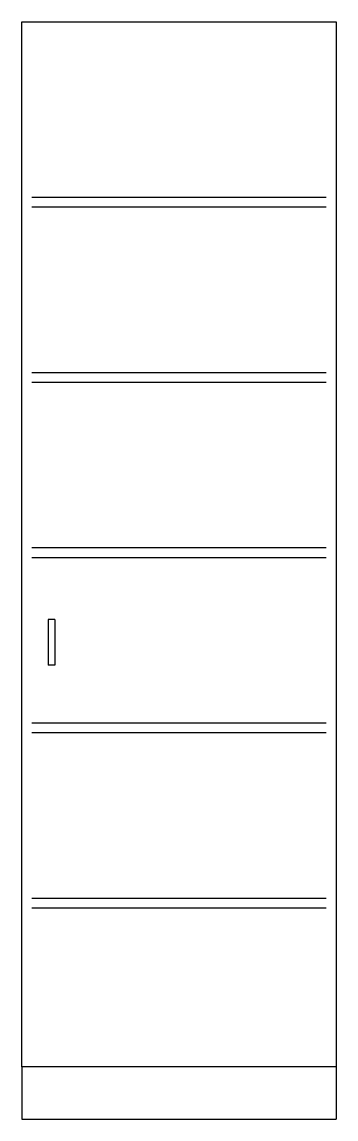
# Model space of a CAD drawing. Extents: x 0 to 24, y 0 to 84.
import ezdxf

# ---------------------------------------------------------------- set-up
doc = ezdxf.new("R2010")
doc.units = 0
doc.header["$LTSCALE"] = 3
doc.linetypes.add('HIDDEN', pattern=[0])
doc.layers.get('0').update_dxf_attribs({"linetype": 'CONTINUOUS'})
doc.layers.add('HID', color=7, linetype='HIDDEN')

msp = doc.modelspace()

# ---------------------------------------------------------------- linework, layer by layer
at = {"color": 0}
for p, q in [((0, 84), (24, 84)), ((0, 4), (0, 84)), ((24, 84), (24, 4)), ((2, 38.25), (2, 34.75)), ((2.5, 38.25), (2, 38.25)), ((2.5, 38.25), (2.5, 34.75)), ((2.5, 34.75), (2, 34.75)), ((24, 4), (0, 4)), ((0, 4), (0, 0)), ((24, 4), (24, 0)), ((0, 0), (24, 0))]:
    msp.add_line(p, q, dxfattribs=at)
at = {"layer": 'HID', "color": 0}
for p, q in [((0.75, 70.586), (23.25, 70.586)), ((0.75, 69.836), (23.25, 69.836)), ((0.75, 57.164), (23.25, 57.164)), ((0.75, 56.414), (23.25, 56.414)), ((0.75, 43.75), (23.25, 43.75)), ((0.75, 43), (23.25, 43)), ((0.75, 30.336), (23.25, 30.336)), ((0.75, 29.586), (23.25, 29.586)), ((0.75, 16.914), (23.25, 16.914)), ((0.75, 16.164), (23.25, 16.164))]:
    msp.add_line(p, q, dxfattribs=at)

doc.saveas('drawing.dxf')
